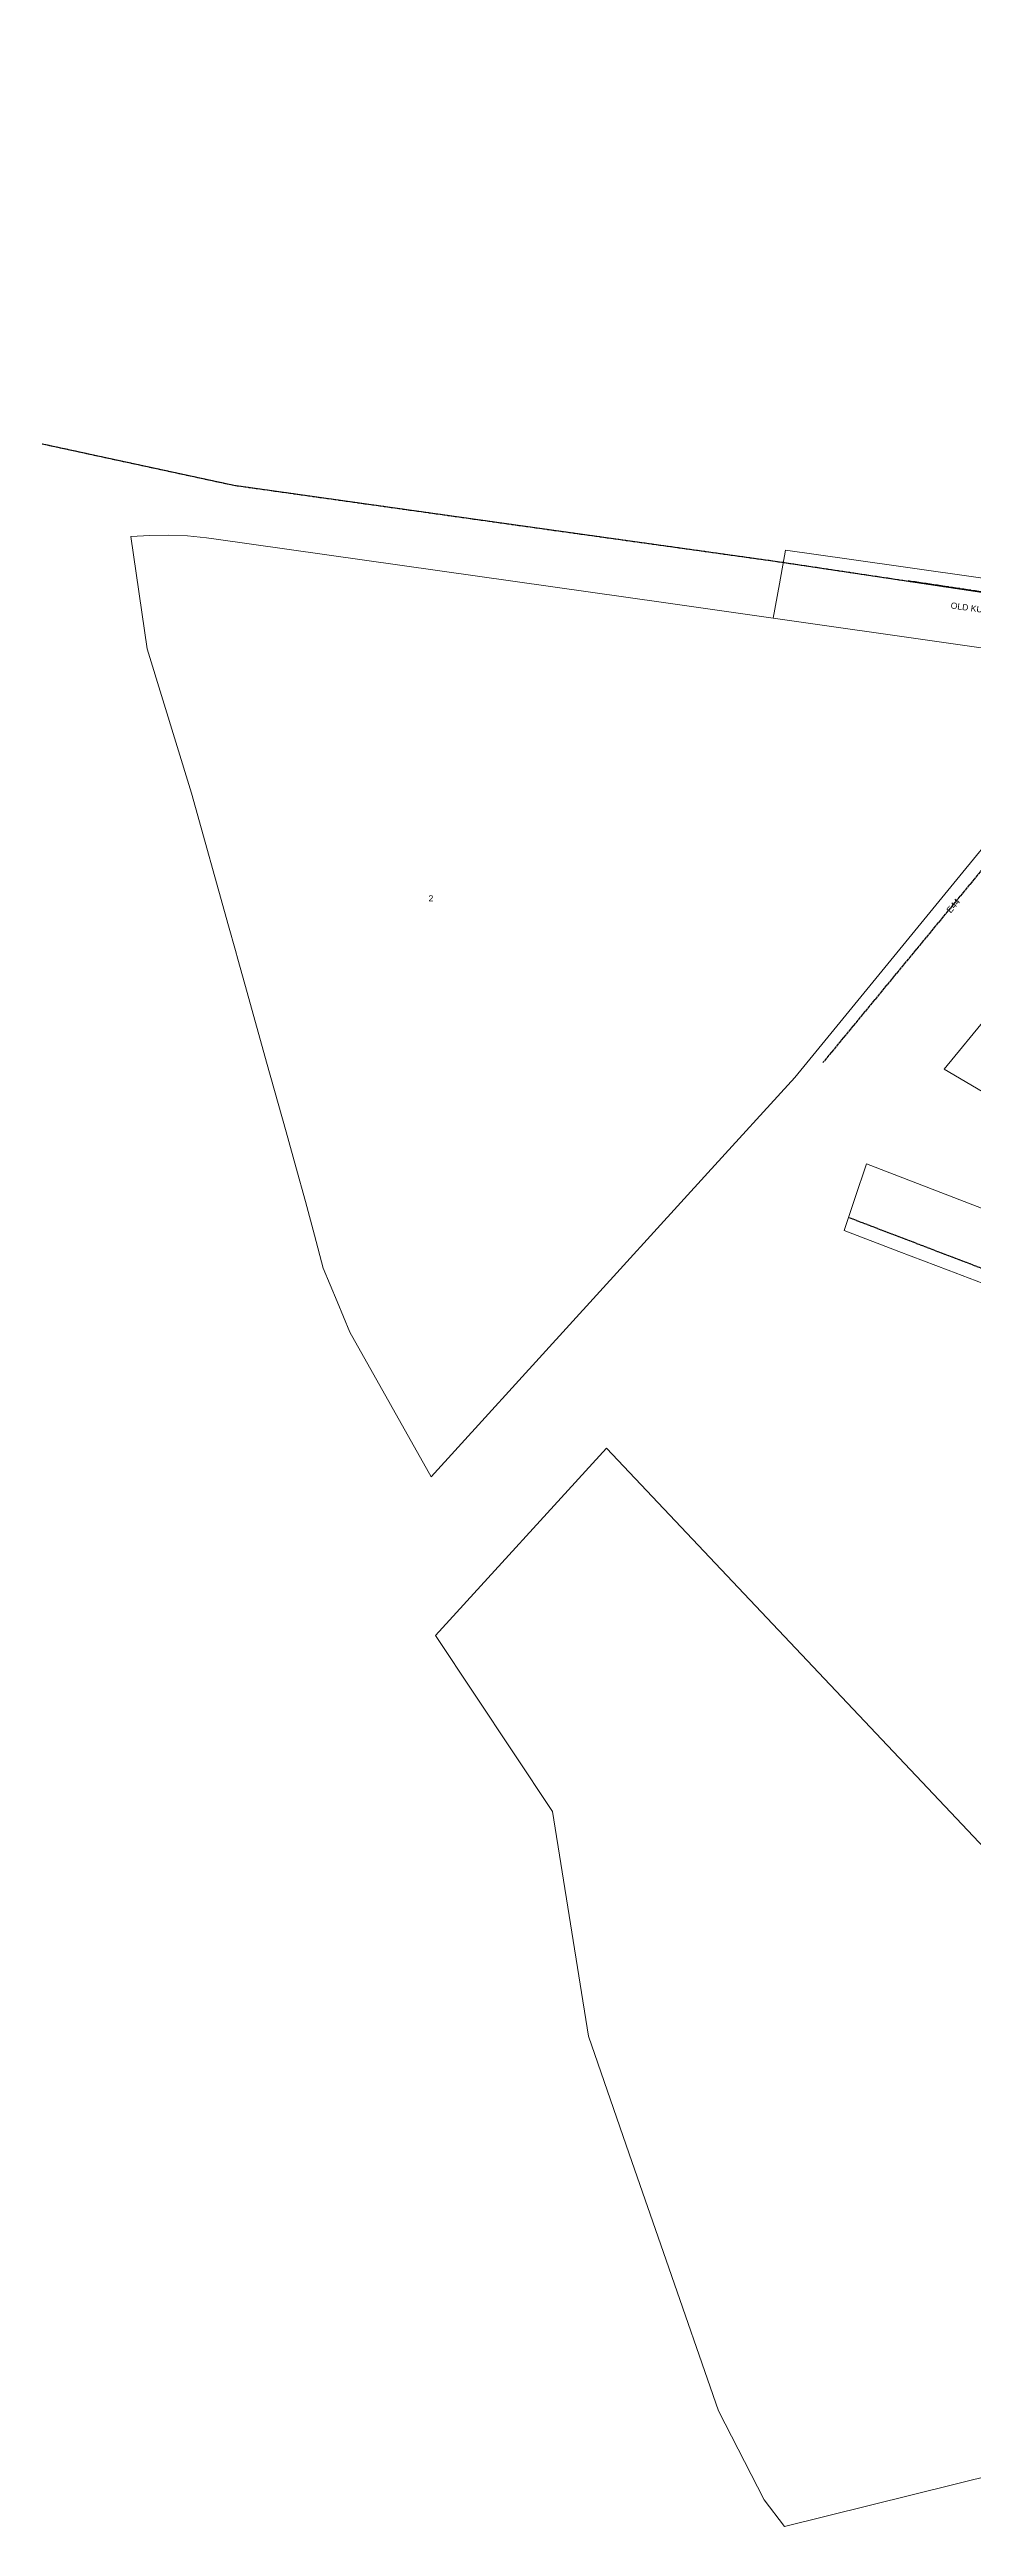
# Model space of a CAD drawing. Header units: metres. Extents: x 305150 to 308746, y 6239745 to 6243198.
# Drawn here: x 306264 to 306532, y 6241106 to 6241824 of the extents above; entities that cross this region are included whole.
import ezdxf

# ---------------------------------------------------------------- set-up
doc = ezdxf.new("R2010")
doc.units = ezdxf.units.M
doc.linetypes.add('Cable Exist OH', pattern=[1, 1, 0])
doc.layers.add('Cadastre Land Parcels_SP_EXT', color=9, linetype='Continuous', lineweight=5)
doc.layers.add('Cadastre Roads_SP_EXT', color=9, linetype='Continuous', lineweight=5)
for name, color, linetype in [('Mains_HV_EXT', 7, 'Continuous'), ('Mains_LV_EXT', 7, 'Continuous'), ('Mains_TR_EXT', 7, 'Continuous')]:
    doc.layers.add(name, color=color, linetype=linetype)
doc.styles.get("Standard").update_dxf_attribs({"font": 'arial.ttf'})
doc.linetypes.add('Cable E OH', pattern='A,9.4,["E",Standard,S=1.7,R=0,X=0,Y=-1],0', length=9.4)
doc.linetypes.add('Cable P UG', pattern='A,6,-0.5,["P",Standard,S=1.7,R=0,X=0.5,Y=-1],-2.9', length=9.4)

msp = doc.modelspace()

# ---------------------------------------------------------------- linework, layer by layer
at = {"layer": 'Cadastre Land Parcels_SP_EXT', "linetype": 'Continuous'}
msp.add_lwpolyline([(306573.21, 6241645.27), (306473.54, 6241659.44), (306441.66, 6241663.97), (306311.2, 6241682.51), (306311.2, 6241682.51), (306309.12, 6241682.79), (306303.64, 6241683.31), (306298.14, 6241683.54), (306292.64, 6241683.49), (306287.16, 6241683.15), (306291.94, 6241650.53), (306304.76, 6241608.67), (306315.51, 6241570.14), (306317.5, 6241563), (306318.2, 6241560.5), (306320.89, 6241550.87), (306326.53, 6241530.64), (306332.18, 6241510.41), (306335, 6241500.29), (306337.82, 6241490.19), (306340.44, 6241480.41), (306343, 6241470.87), (306347.01, 6241461.16), (306350.67, 6241452.3), (306374.28, 6241410.26), (306454.54, 6241498.47), (306479.77, 6241526.2), (306528.53, 6241585.75), (306548.81, 6241610.53)], dxfattribs=at)
for points in [[(306608.6, 6241557.45), (306559.24, 6241564), (306548.82, 6241559.94), (306523.11, 6241528.63), (306568.65, 6241501.76), (306579.33, 6241530.27), (306594.84, 6241528.33), (306604.54, 6241527.1), (306604.72, 6241528.44), (306608.6, 6241557.45)], [(306580.63, 6241254.01), (306531.61, 6241305.91), (306425.17, 6241418.61), (306375.58, 6241364.22), (306409.53, 6241313.2), (306419.88, 6241247.97), (306431.75, 6241213.83), (306442.46, 6241183.03), (306457.68, 6241139.25), (306470.86, 6241113.46), (306476.79, 6241105.72), (306674.41, 6241154.72), (306580.63, 6241254.01)]]:
    msp.add_lwpolyline(points, close=True, dxfattribs=at)
at = {"layer": 'Cadastre Roads_SP_EXT', "linetype": 'Continuous'}
msp.add_lwpolyline([(306495.58, 6241676.59), (306477.1, 6241679.22), (306475.33, 6241669.4), (306473.54, 6241659.44), (306573.21, 6241645.27), (306577.95, 6241654.87), (306582.56, 6241664.2), (306576.31, 6241665.08), (306550.66, 6241668.74), (306532.3, 6241671.36), (306513.94, 6241673.97), (306495.58, 6241676.59)], close=True, dxfattribs=at)
msp.add_lwpolyline([(306559.76, 6241478.34), (306500.59, 6241501.16), (306497.18, 6241491.04), (306494.05, 6241481.76), (306509.99, 6241475.68), (306524.23, 6241470.24), (306538.48, 6241464.81)], dxfattribs=at)
at = {"layer": 'Mains_HV_EXT', "linetype": 'Cable E OH'}
msp.add_lwpolyline([(306245.3, 6241713.55), (306317.04, 6241698.03), (306403.66, 6241685.84), (306474.09, 6241676), (306532.05, 6241667.33), (306593.98, 6241658.11), (306596.56, 6241659.84), (306596.63, 6241659.87), (306675.3, 6241714.4), (306766.29, 6241700.34), (306819.4, 6241693.22), (306892.05, 6241683.48), (306904.44, 6241689.07), (306913.84, 6241758.76), (306928.79, 6241796.89), (306931.78, 6241796.4), (307001.91, 6241782.54), (307052.82, 6241831.39), (307098.98, 6241799.67), (307186.11, 6241792.7), (307278.81, 6241717.36), (307319.64, 6241822.65), (307364.22, 6241938.51)], dxfattribs=at)
at = {"layer": 'Mains_HV_EXT', "linetype": 'Cable P UG'}
msp.add_lwpolyline([(305621.14, 6241813.86), (305623.85, 6241813.35), (305667.17, 6241796.57), (305736.89, 6241786.02), (305813.57, 6241775.44), (305899.37, 6241763.43), (305958.29, 6241755.28), (306028.5, 6241744.97), (306099.38, 6241735.17), (306181.81, 6241722.64), (306245.3, 6241713.55), (306317.04, 6241698.03), (306403.66, 6241685.84), (306474.09, 6241676), (306532.05, 6241667.33), (306593.98, 6241658.11), (306596.56, 6241659.84)], dxfattribs=at)
at = {"layer": 'Mains_HV_EXT', "linetype": 'Cable Exist OH'}
for points in [[(306593.98, 6241658.11), (306512.61, 6241670.27)], [(306495.58, 6241485.51), (306758.63, 6241384.95)]]:
    msp.add_lwpolyline(points, dxfattribs=at)
at = {"layer": 'Mains_LV_EXT', "linetype": 'Cable Exist OH'}
msp.add_lwpolyline([(306593.98, 6241658.11), (306577, 6241638.65), (306551.76, 6241608.01), (306531.88, 6241583.84), (306514.87, 6241563.2), (306487.92, 6241530.5)], dxfattribs=at)
at = {"layer": 'Mains_TR_EXT', "linetype": 'Cable Exist OH'}
msp.add_lwpolyline([(306245.3, 6241713.55), (306317.04, 6241698.03), (306403.66, 6241685.84), (306474.09, 6241676), (306532.05, 6241667.33), (306593.98, 6241658.11), (306596.56, 6241659.84), (306596.63, 6241659.87), (306675.3, 6241714.4), (306766.29, 6241700.34), (306819.4, 6241693.22), (306892.05, 6241683.48), (306904.44, 6241689.07), (306913.84, 6241758.76), (306928.79, 6241796.89), (306931.78, 6241796.4), (307001.91, 6241782.54), (307052.82, 6241831.39), (307098.98, 6241799.67), (307186.11, 6241792.7), (307278.81, 6241717.36), (307319.64, 6241822.65), (307364.22, 6241938.51)], dxfattribs=at)

# ---------------------------------------------------------------- texts
at = {"layer": 'Cadastre Land Parcels_SP_EXT'}
msp.add_text('2', height=1.8, dxfattribs=at).set_placement((306373.52, 6241577.26))
at = {"layer": 'Cadastre Roads_SP_EXT'}
msp.add_text('OLD KURRAJONG RD', height=1.8, rotation=352.14999, dxfattribs=at).set_placement((306524.89, 6241662.31))
at = {"layer": 'Mains_LV_EXT'}
msp.add_text('E44', height=1.8, rotation=49.92219, dxfattribs=at).set_placement((306524.99, 6241573.72))

doc.saveas('drawing.dxf')
